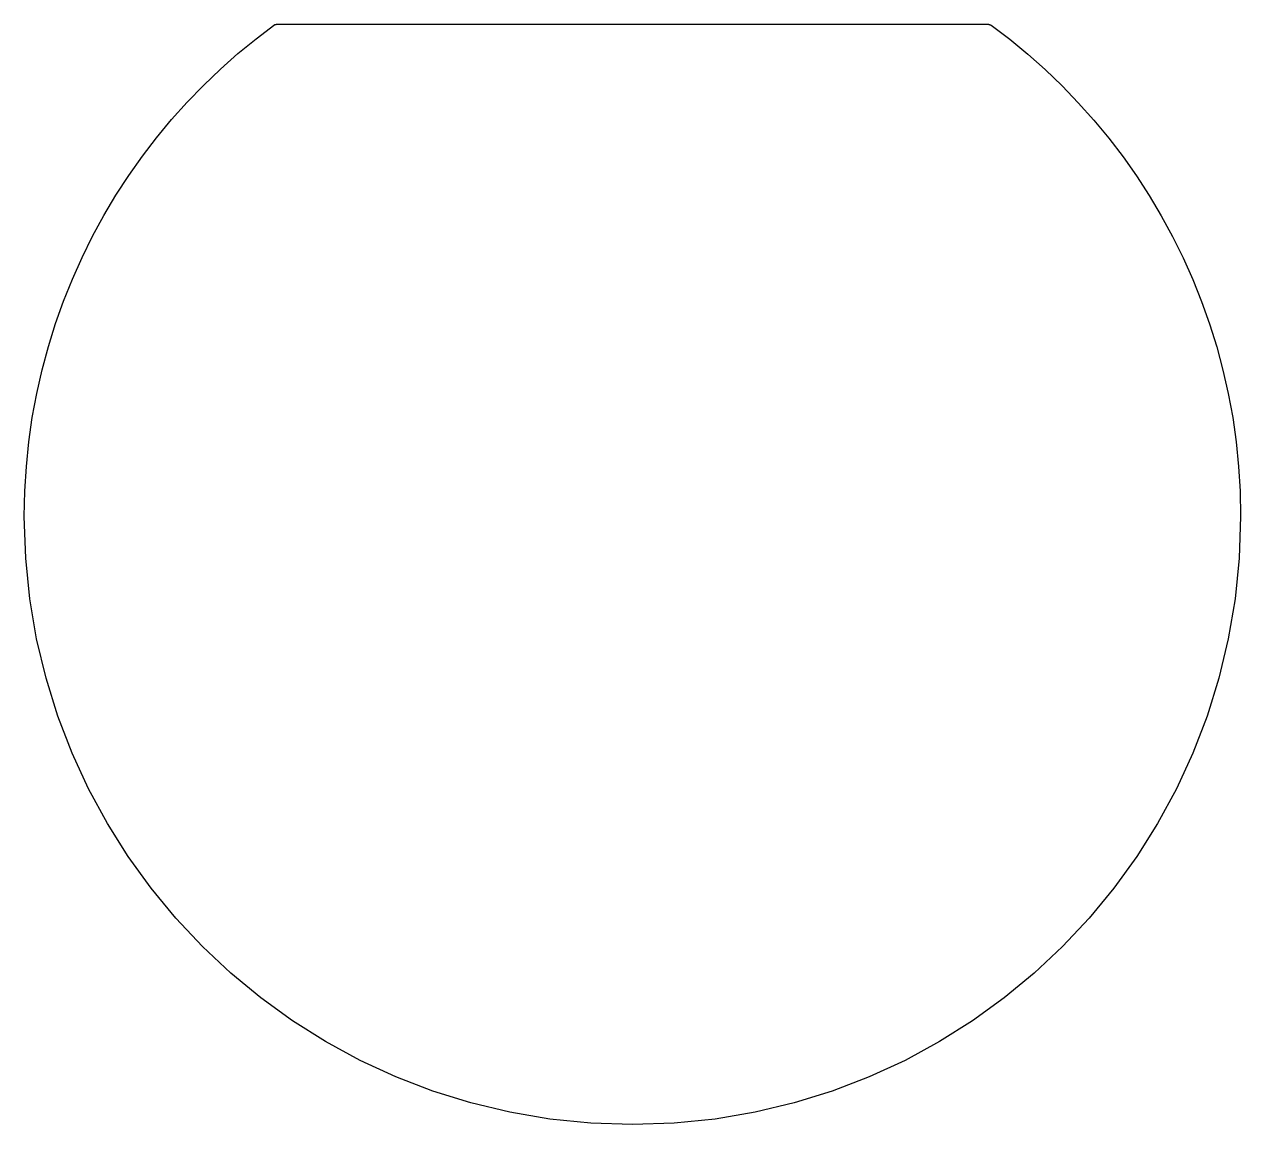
# Model space of a CAD drawing. Extents: x 146 to 356, y 145 to 335.
import ezdxf

# ---------------------------------------------------------------- set-up
doc = ezdxf.new("R2010")
doc.units = 0
doc.layers.add('レイヤー_1', color=160, linetype='CONTINUOUS')

msp = doc.modelspace()

# ---------------------------------------------------------------- linework, layer by layer
at = {"layer": 'レイヤー_1', "color": 7}
msp.add_lwpolyline([(312.48, 334.6), (315.7, 332.15), (318.82, 329.58), (321.83, 326.9), (324.75, 324.1), (327.55, 321.2), (330.24, 318.19), (332.81, 315.07), (335.27, 311.86), (337.6, 308.55), (339.81, 305.15), (341.88, 301.66), (343.83, 298.09), (345.64, 294.43), (347.31, 290.7), (348.83, 286.89), (350.21, 283.01), (351.44, 279.06), (352.52, 275.04), (353.44, 270.97), (354.2, 266.83), (354.8, 262.64), (355.23, 258.4), (355.49, 254.11), (355.58, 249.78), (355.34, 242.59), (354.62, 235.53), (353.45, 228.62), (351.83, 221.86), (349.79, 215.29), (347.33, 208.91), (344.48, 202.73), (341.25, 196.78), (337.65, 191.07), (333.7, 185.61), (329.42, 180.43), (324.83, 175.53), (319.93, 170.93), (314.74, 166.65), (309.29, 162.71), (303.58, 159.11), (297.63, 155.88), (291.45, 153.03), (285.07, 150.57), (278.49, 148.53), (271.74, 146.91), (264.83, 145.73), (257.77, 145.02), (250.58, 144.78), (243.39, 145.02), (236.33, 145.73), (229.42, 146.91), (222.67, 148.53), (216.09, 150.57), (209.71, 153.03), (203.54, 155.88), (197.59, 159.11), (191.87, 162.71), (186.42, 166.65), (181.23, 170.93), (176.34, 175.53), (171.74, 180.43), (167.46, 185.61), (163.51, 191.07), (159.92, 196.78), (156.68, 202.73), (153.83, 208.91), (151.38, 215.29), (149.33, 221.86), (147.71, 228.62), (146.54, 235.53), (145.82, 242.59), (145.58, 249.78), (145.67, 254.12), (145.93, 258.41), (146.36, 262.66), (146.96, 266.86), (147.73, 271), (148.65, 275.08), (149.73, 279.1), (150.97, 283.06), (152.35, 286.94), (153.88, 290.76), (155.56, 294.5), (157.37, 298.16), (159.32, 301.74), (161.4, 305.23), (163.62, 308.63), (165.96, 311.94), (168.42, 315.16), (171, 318.27), (173.7, 321.29), (176.51, 324.19), (179.43, 326.99), (182.45, 329.67), (185.58, 332.24), (188.81, 334.69), (188.81, 334.69), (188.81, 334.69), (188.82, 334.69), (188.83, 334.69), (188.84, 334.69), (188.85, 334.7), (188.86, 334.7), (188.88, 334.7), (188.89, 334.7), (188.91, 334.7), (188.93, 334.71), (188.94, 334.71), (188.96, 334.71), (188.98, 334.71), (188.99, 334.71), (189.01, 334.72), (189.02, 334.72), (189.04, 334.72), (189.05, 334.72), (189.06, 334.72), (189.07, 334.72), (189.08, 334.72), (189.08, 334.73), (189.08, 334.73), (189.7, 334.73), (191.5, 334.73), (194.37, 334.73), (198.19, 334.73), (202.87, 334.73), (208.3, 334.73), (214.37, 334.73), (220.97, 334.73), (228, 334.73), (235.35, 334.73), (242.91, 334.73), (250.58, 334.73), (258.25, 334.73), (265.81, 334.73), (273.16, 334.73), (280.19, 334.73), (286.79, 334.73), (292.86, 334.73), (298.29, 334.73), (302.97, 334.73), (306.8, 334.73), (309.66, 334.73), (311.46, 334.73), (312.08, 334.73), (312.08, 334.72), (312.09, 334.72), (312.1, 334.72), (312.11, 334.72), (312.13, 334.71), (312.14, 334.71), (312.16, 334.7), (312.19, 334.69), (312.21, 334.69), (312.23, 334.68), (312.26, 334.67), (312.28, 334.66), (312.31, 334.65), (312.33, 334.65), (312.35, 334.64), (312.38, 334.63), (312.4, 334.62), (312.42, 334.62), (312.44, 334.61), (312.45, 334.61), (312.46, 334.6), (312.47, 334.6), (312.48, 334.6)], close=True, dxfattribs=at)

doc.saveas('drawing.dxf')
